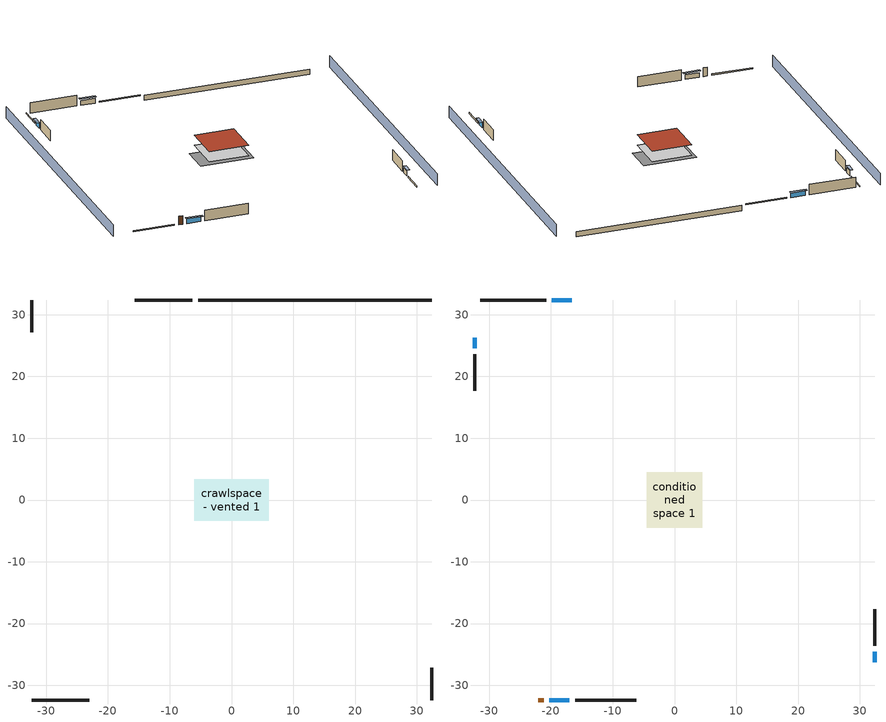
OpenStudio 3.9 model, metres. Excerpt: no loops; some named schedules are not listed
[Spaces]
crawlspace - vented 1
 floor foundation (Slab1 construction): -6.07,-3.37 -6.07,3.37 6.07,3.37 6.07,-3.37 z-0.91
 wall outside (RimJoist1 construction): -6.32,32.38 -15.67,32.38 z0.3:0.61
 wall outside (RimJoist2 construction): 32.38,-32.38 32.38,-27.17 z0.3:0.61
 wall outside (RimJoist3 construction): -32.38,-32.38 -23.02,-32.38 z0.3:0.61
 wall outside (RimJoist4 construction): -32.38,32.38 -32.38,27.17 z0.3:0.61
 wall foundation (FoundationWall1 construction): 32.38,32.38 -5.39,32.38 z-0.91:0.3
conditioned space 1
 floor to crawlspace - vented 1 (Floor1 construction): -4.52,-4.52 -4.52,4.52 4.52,4.52 4.52,-4.52 z0.3
 wall outside (Wall1 construction): -20.77,32.38 -31.45,32.38 z0.3:2.74
 wall outside (Wall2 construction): 32.38,-23.61 32.38,-17.67 z0.3:2.74
 wall outside (Wall3 construction): -16.09,-32.38 -6.16,-32.38 z0.3:2.74
 wall outside (Wall4 construction): -32.38,23.61 -32.38,17.67 z0.3:2.74
 wall outside (AdiabaticWallConstruction): -16.6,32.38 -19.84,32.38 / -20.25,-32.38 -17.01,-32.38 z0.3:1.4; 32.38,-26.24 32.38,-24.54 / -32.38,26.24 -32.38,24.54 z0.3:1.46
 wall outside (AdiabaticWallConstruction 1): -22.09,-32.38 -21.18,-32.38 z0.3:2.34
 window (WindowConstruction): -16.6,32.38 -19.84,32.38 z0.3:1.4
 window (WindowConstruction 1): 32.38,-26.24 32.38,-24.54 z0.3:1.46
 window (WindowConstruction 2): -20.25,-32.38 -17.01,-32.38 z0.3:1.4
 window (WindowConstruction 3): -32.38,26.24 -32.38,24.54 z0.3:1.46
 door (Door): -22.09,-32.38 -21.18,-32.38 z0.3:2.34
 roof outside (Roof1 construction): -4.52,4.52 -4.52,-4.52 4.52,-4.52 4.52,4.52 z2.74
shading: -36.95,32.38 -36.95,-32.38 / 36.95,-32.38 36.95,32.38 z0:2.74; -20.14,32.38 -16.3,32.38 -16.3,32.99 -20.14,32.99 z1.71; 32.38,-24.23 32.38,-26.54 32.99,-26.54 32.99,-24.23 z1.77; -16.71,-32.38 -20.55,-32.38 -20.55,-32.99 -16.71,-32.99 z1.71; -32.38,24.23 -32.38,26.54 -32.99,26.54 -32.99,24.23 z1.77
[Site]
Portland Intl Arpt_OR: Latitude {deg}=45.59; Longitude {deg}=-122.6; Time Zone {hr}=-8; Elevation {m}=33; Terrain=Suburbs; Keep Site Location Information=Yes
[Site:GroundTemperature:Shallow]
10.2558, 8.96328, 8.85977, 9.47314, 11.9355, 14.3863, 16.5111, 17.8571, 17.9714, 16.8767, 14.8061, 12.4304
[Site:WaterMainsTemperature]
Calculation Method=Schedule; Temperature Schedule=mains temperature schedule
[Building]
Building 1
[Material] Roughness=Rough
Name | Thickness {m} | Conductivity {W/m-K} | Density {kg/m3} | Specific Heat {J/kg-K} | Thermal Absorptance | Solar Absorptance | Visible Absorptance
slate or tile shingles | 0.01905 | 0.840978 | 1899.972 | 799.717 | 0.9 | 0.75 | 0.75
roof rigid ins | 0.103632 | 0.029427 | 32.04 | 1214.23 | 0.9 | 0.7 | 0.7
osb sheathing 0.75 in. | 0.01905 | 0.115458 | 512.64 | 1214.23 | 0.9 | 0.7 | 0.7
roof stud and cavity | 0.2032 | 0.0822971 | 78.34581 | 1123.46 | 0.9 | 0.7 | 0.7
gypsum board | 0.0127 | 0.160291 | 801 | 837.4 | 0.9 | 0.6 | 0.6
wood siding | 0.0254 | 0.102417 | 544.68 | 1172.36 | 0.9 | 0.85 | 0.85
wall rigid ins; floor rigid ins | 0.051816 | 0.029427 | 32.04 | 1214.23 | 0.9 | 0.7 | 0.7
osb sheathing 0.5 in. | 0.0127 | 0.115458 | 512.64 | 1214.23 | 0.9 | 0.7 | 0.7
wall stud and cavity | 0.1397 | 0.230639 | 139.0536 | 1170.24 | 0.9 | 0.7 | 0.7
rim joist stud and cavity | 0.0508 | 0.178688 | 50.32683 | 1063.81 | 0.9 | 0.6 | 0.6
floor stud and cavity | 0.1397 | 0.0972396 | 92.3553 | 1139.71 | 0.9 | 0.7 | 0.7
floor covering | 0.0127 | 0.0433444 | 54.468 | 1339.84 | 0.9 | 0.6 | 0.6
concrete 8.0 in. | 0.2032 | 1.803125 | 2242.8 | 837.4 | 0.9 | 0.7 | 0.7
soil 0.5 in. | 0.0127 | 1.3848 | 1842.3 | 418.7 | 0.9 | 0.7 | 0.7
wood siding 1; wood siding 2 | 0.0254 | 0.102417 | 544.68 | 1172.36
wall rigid ins 1 | 0.512978 | 0.029427 | 32.04 | 1214.23 | 0.9 | 0.7 | 0.7
wall stud and cavity 1 | 0.0889 | 0.380278 | 52.3479 | 1209.89 | 0.9 | 0.7 | 0.7
door material | 0.04445 | 0.0612267 | 512.64 | 1214.23 | 0.9 | 0.7 | 0.7
wall stud and cavity 2 | 0.0889 | 0.391764 | 83.0341 | 1211.67 | 0.9 | 0.7 | 0.7
furniture material conditioned space 1 | 0.1524 | 0.115458 | 640.8 | 1214.23 | 0.9 | 0.6 | 0.6
[Construction]
Roof1 construction: slate or tile shingles, roof rigid ins, osb sheathing 0.75 in., roof stud and cavity, gypsum board
Wall1 construction; Wall2 construction; Wall3 construction; Wall4 construction: wood siding, wall rigid ins, osb sheathing 0.5 in., wall stud and cavity, gypsum board
RimJoist1 construction; RimJoist2 construction; RimJoist3 construction; RimJoist4 construction: wood siding, rim joist stud and cavity
Floor1 construction: floor stud and cavity, floor rigid ins, osb sheathing 0.75 in., floor covering
FoundationWall1 construction: concrete 8.0 in.
Slab1 construction: soil 0.5 in.
WindowConstruction; WindowConstruction 1; WindowConstruction 2; WindowConstruction 3: WindowMaterial
AdiabaticWallConstruction: wood siding 1, wall rigid ins 1, wall stud and cavity 1, gypsum board
Door: door material
AdiabaticWallConstruction 1: wood siding 2, wall rigid ins 1, wall stud and cavity 1, gypsum board
PartitionWallConstruction: gypsum board, wall stud and cavity 2, gypsum board
furniture construction conditioned space 1: furniture material conditioned space 1
[WindowMaterial:SimpleGlazingSystem]
WindowMaterial: U-Factor {W/m2-K}=2.15764; Solar Heat Gain Coefficient=0.44
[ThermalZone] Multiplier=1; Use Ideal Air Loads=No
Name | Volume {m3} | Thermostat
conditioned space | 199.577 | conditioned space temperature setpoint
crawlspace - vented | 99.7886
[Sizing:Zone]
crawlspace - vented: Zone Cooling Design Supply Air Temperature Input Method=SupplyAirTemperature; Zone Cooling Design Supply Air Temperature {C}=14; Zone Cooling Design Supply Air Temperature Difference {deltaC}=11.11; Zone Heating Design Supply Air Temperature Input Method=SupplyAirTemperature; Zone Heating Design Supply Air Temperature {C}=40; Zone Heating Design Supply Air Temperature Difference {deltaC}=11.11; Zone Cooling Design Supply Air Humidity Ratio {kg-H2O/kg-air}=0.0085; Zone Heating Design Supply Air Humidity Ratio {kg-H2O/kg-air}=0.008; Cooling Design Air Flow Method=DesignDay; Heating Design Air Flow Method=DesignDay; Account for Dedicated Outdoor Air System=No; Dedicated Outdoor Air System Control Strategy=NeutralSupplyAir; Dedicated Outdoor Air Low Setpoint Temperature for Design {C}=autosize; Dedicated Outdoor Air High Setpoint Temperature for Design {C}=autosize; Zone Load Sizing Method=Sensible Load Only No Latent Load; Zone Latent Cooling Design Supply Air Humidity Ratio Input Method=HumidityRatioDifference; Zone Cooling Design Supply Air Humidity Ratio Difference {kgWater/kgDryAir}=0.005; Zone Latent Heating Design Supply Air Humidity Ratio Input Method=HumidityRatioDifference; Zone Humidification Design Supply Air Humidity Ratio Difference {kgWater/kgDryAir}=0.005; Sizing Option=Coincident
[Space]
Name | Thermal Zone | Volume {m3}
conditioned space 1 | conditioned space | 199.577
crawlspace - vented 1 | crawlspace - vented | 99.7886
[ThermostatSetpoint:DualSetpoint]
conditioned space temperature setpoint: Heating Setpoint Temperature Schedule=heating setpoint; Cooling Setpoint Temperature Schedule=cooling setpoint; Temperature Difference Between Cutout And Setpoint {deltaC}=0
[Foundation:Kiva]
Foundation Kiva 1: Initial Indoor Air Temperature {C}=8.58325; Wall Height Above Grade {m}=0.3048; Wall Depth Below Slab {m}=0.2032
[Foundation:Kiva:Settings]
Soil Conductivity {W/m-K}=1.3848; Soil Density {kg/m3}=1842.3; Soil Specific Heat {J/kg-K}=418.7; Ground Solar Absorptivity=0.9; Ground Thermal Absorptivity=0.9; Ground Surface Roughness {m}=0.03; Far-Field Width {m}=40; Deep-Ground Boundary Condition=ZeroFlux; Deep-Ground Depth {m}=40; Minimum Cell Dimension {m}=0.2; Maximum Cell Growth Coefficient=3; Simulation Timestep=Timestep
[SurfaceProperty:ExposedFoundationPerimeter]
Slab1: Exposed Perimeter Calculation Method=TotalExposedPerimeter; Total Exposed Perimeter {m}=37.76472
[SurfaceProperty:IncidentSolarMultiplier] Incident Solar Multiplier=1; Incident Solar Multiplier Schedule=trans schedule winter=0.85 summer=0.7
Window1; Window2; Window3; Window4
[InternalMass:Definition] Design Level Calculation Method=SurfaceArea
Name | Construction | Surface Area {m2}
partition wall mass | PartitionWallConstruction | 81.84758
furniture mass conditioned space 1 | furniture construction conditioned space 1 | 32.73903
[InternalMass] Space or SpaceType=conditioned space 1; Multiplier=1
Name | Internal Mass Definition
partition wall mass | partition wall mass
furniture mass conditioned space 1 | furniture mass conditioned space 1
[EnergyManagementSystem:Sensor]
Name | Output Variable or Output Meter Index Key | Output Variable or Output Meter
water_heater_T_set | water heater setpoint | Schedule Value
out_pb_s |  | Site Outdoor Air Barometric Pressure
out_wt_s |  | Site Outdoor Air Humidity Ratio
site_vw_s |  | Site Wind Speed
hvac_availability_schedule_s | hvac availability schedule | Schedule Value
cool_season | cooling season schedule | Schedule Value
natural_vent_s | natural vent schedule | Schedule Value
htg_sp_s; htg_sp_s_1 | heating setpoint | Schedule Value
clg_sp_s; clg_sp_s_1 | cooling setpoint | Schedule Value
mech_vent_range_fan_0_sch_s | mech vent range fan 0 schedule | Schedule Value
mech_vent_bath_fan_0_sch_s | mech vent bath fan 0 schedule | Schedule Value
clothes_dryer_exhaust_0_sch_s | clothes_dryer | Schedule Value
htg_load_cond |  | Heating:EnergyTransfer:Zone:CONDITIONED SPACE
clg_load_cond |  | Cooling:EnergyTransfer:Zone:CONDITIONED SPACE
s_conv | Floor1 | Surface Inside Face Convection Heat Gain Energy
s_ig | Floor1 | Surface Inside Face Internal Gains Radiation Heat Gain Energy
s_sol | Floor1 | Surface Inside Face Solar Radiation Heat Gain Energy
s_lgt | Floor1 | Surface Inside Face Lights Radiation Heat Gain Energy
s_surf | Floor1 | Surface Inside Face Net Surface Thermal Radiation Heat Gain Energy
s_conv_1 | Roof1 | Surface Inside Face Convection Heat Gain Energy
s_ig_1 | Roof1 | Surface Inside Face Internal Gains Radiation Heat Gain Energy
s_sol_1 | Roof1 | Surface Inside Face Solar Radiation Heat Gain Energy
s_lgt_1 | Roof1 | Surface Inside Face Lights Radiation Heat Gain Energy
s_surf_1 | Roof1 | Surface Inside Face Net Surface Thermal Radiation Heat Gain Energy
ss_sol | Door1 | Surface Inside Face Solar Radiation Heat Gain Energy
ss_lgt | Door1 | Surface Inside Face Lights Radiation Heat Gain Energy
ss_conv | Door1 | Surface Inside Face Convection Heat Gain Energy
ss_ig | Door1 | Surface Inside Face Internal Gains Radiation Heat Gain Energy
ss_surf | Door1 | Surface Inside Face Net Surface Thermal Radiation Heat Gain Energy
ss_conv_1 | Window1 | Surface Inside Face Convection Heat Gain Energy
ss_ig_1 | Window1 | Surface Inside Face Internal Gains Radiation Heat Gain Energy
ss_surf_1 | Window1 | Surface Inside Face Net Surface Thermal Radiation Heat Gain Energy
ss_trans_in | Window1 | Surface Window Transmitted Solar Radiation Rate
ss_back_out | Window1 | Surface Window Shortwave from Zone Back Out Window Heat Transfer Rate
ss_trans_out | Window1 | Surface Inside Face Initial Transmitted Diffuse Transmitted Out Window Solar Radiation Rate
ss_conv_2 | Window2 | Surface Inside Face Convection Heat Gain Energy
ss_ig_2 | Window2 | Surface Inside Face Internal Gains Radiation Heat Gain Energy
ss_surf_2 | Window2 | Surface Inside Face Net Surface Thermal Radiation Heat Gain Energy
ss_trans_in_1 | Window2 | Surface Window Transmitted Solar Radiation Rate
ss_back_out_1 | Window2 | Surface Window Shortwave from Zone Back Out Window Heat Transfer Rate
ss_trans_out_1 | Window2 | Surface Inside Face Initial Transmitted Diffuse Transmitted Out Window Solar Radiation Rate
ss_conv_3 | Window3 | Surface Inside Face Convection Heat Gain Energy
ss_ig_3 | Window3 | Surface Inside Face Internal Gains Radiation Heat Gain Energy
ss_surf_3 | Window3 | Surface Inside Face Net Surface Thermal Radiation Heat Gain Energy
ss_trans_in_2 | Window3 | Surface Window Transmitted Solar Radiation Rate
ss_back_out_2 | Window3 | Surface Window Shortwave from Zone Back Out Window Heat Transfer Rate
ss_trans_out_2 | Window3 | Surface Inside Face Initial Transmitted Diffuse Transmitted Out Window Solar Radiation Rate
ss_conv_4 | Window4 | Surface Inside Face Convection Heat Gain Energy
ss_ig_4 | Window4 | Surface Inside Face Internal Gains Radiation Heat Gain Energy
ss_surf_4 | Window4 | Surface Inside Face Net Surface Thermal Radiation Heat Gain Energy
ss_trans_in_3 | Window4 | Surface Window Transmitted Solar Radiation Rate
ss_back_out_3 | Window4 | Surface Window Shortwave from Zone Back Out Window Heat Transfer Rate
ss_trans_out_3 | Window4 | Surface Inside Face Initial Transmitted Diffuse Transmitted Out Window Solar Radiation Rate
s_conv_2 | Wall1 | Surface Inside Face Convection Heat Gain Energy
s_ig_2 | Wall1 | Surface Inside Face Internal Gains Radiation Heat Gain Energy
s_sol_2 | Wall1 | Surface Inside Face Solar Radiation Heat Gain Energy
s_lgt_2 | Wall1 | Surface Inside Face Lights Radiation Heat Gain Energy
s_surf_2 | Wall1 | Surface Inside Face Net Surface Thermal Radiation Heat Gain Energy
s_conv_3 | Wall2 | Surface Inside Face Convection Heat Gain Energy
s_ig_3 | Wall2 | Surface Inside Face Internal Gains Radiation Heat Gain Energy
s_sol_3 | Wall2 | Surface Inside Face Solar Radiation Heat Gain Energy
s_lgt_3 | Wall2 | Surface Inside Face Lights Radiation Heat Gain Energy
s_surf_3 | Wall2 | Surface Inside Face Net Surface Thermal Radiation Heat Gain Energy
s_conv_4 | Wall3 | Surface Inside Face Convection Heat Gain Energy
s_ig_4 | Wall3 | Surface Inside Face Internal Gains Radiation Heat Gain Energy
s_sol_4 | Wall3 | Surface Inside Face Solar Radiation Heat Gain Energy
s_lgt_4 | Wall3 | Surface Inside Face Lights Radiation Heat Gain Energy
s_surf_4 | Wall3 | Surface Inside Face Net Surface Thermal Radiation Heat Gain Energy
s_conv_5 | Wall4 | Surface Inside Face Convection Heat Gain Energy
s_ig_5 | Wall4 | Surface Inside Face Internal Gains Radiation Heat Gain Energy
s_sol_5 | Wall4 | Surface Inside Face Solar Radiation Heat Gain Energy
s_lgt_5 | Wall4 | Surface Inside Face Lights Radiation Heat Gain Energy
s_surf_5 | Wall4 | Surface Inside Face Net Surface Thermal Radiation Heat Gain Energy
im_conv | furniture mass conditioned space 1 | Surface Inside Face Convection Heat Gain Energy
im_ig | furniture mass conditioned space 1 | Surface Inside Face Internal Gains Radiation Heat Gain Energy
im_sol | furniture mass conditioned space 1 | Surface Inside Face Solar Radiation Heat Gain Energy
im_lgt | furniture mass conditioned space 1 | Surface Inside Face Lights Radiation Heat Gain Energy
im_surf | furniture mass conditioned space 1 | Surface Inside Face Net Surface Thermal Radiation Heat Gain Energy
im_conv_1 | partition wall mass | Surface Inside Face Convection Heat Gain Energy
im_ig_1 | partition wall mass | Surface Inside Face Internal Gains Radiation Heat Gain Energy
im_sol_1 | partition wall mass | Surface Inside Face Solar Radiation Heat Gain Energy
im_lgt_1 | partition wall mass | Surface Inside Face Lights Radiation Heat Gain Energy
im_surf_1 | partition wall mass | Surface Inside Face Net Surface Thermal Radiation Heat Gain Energy
airflow_gain | infil flow | Infiltration Sensible Heat Gain Energy
airflow_loss | infil flow | Infiltration Sensible Heat Loss Energy
airflow_gain_1 | natural vent flow | Infiltration Sensible Heat Gain Energy
airflow_loss_1 | natural vent flow | Infiltration Sensible Heat Loss Energy
airflow_gain_2 | whole house fan flow | Infiltration Sensible Heat Gain Energy
airflow_loss_2 | whole house fan flow | Infiltration Sensible Heat Loss Energy
mv_conv | mech vent bath fan 0 | Electric Equipment Convective Heating Energy
mv_rad | mech vent bath fan 0 | Electric Equipment Radiant Heating Energy
mv_conv_1 | mech vent house fan | Electric Equipment Convective Heating Energy
mv_rad_1 | mech vent house fan | Electric Equipment Radiant Heating Energy
mv_conv_2 | mech vent house fan cfis | Electric Equipment Convective Heating Energy
mv_rad_2 | mech vent house fan cfis | Electric Equipment Radiant Heating Energy
mv_conv_3 | mech vent range fan 0 | Electric Equipment Convective Heating Energy
mv_rad_3 | mech vent range fan 0 | Electric Equipment Radiant Heating Energy
mv_conv_4 | mech vent house fan latent load | Other Equipment Convective Heating Energy
mv_rad_4 | mech vent house fan latent load | Other Equipment Radiant Heating Energy
mv_conv_5 | mech vent house fan sensible load | Other Equipment Convective Heating Energy
mv_rad_5 | mech vent house fan sensible load | Other Equipment Radiant Heating Energy
ig_lgt_conv | interior lighting | Lights Convective Heating Energy
ig_lgt_rad | interior lighting | Lights Radiant Heating Energy
ig_lgt_vis | interior lighting | Lights Visible Radiation Heating Energy
ig_ee_conv | ceiling fan | Electric Equipment Convective Heating Energy
ig_ee_rad | ceiling fan | Electric Equipment Radiant Heating Energy
ig_ee_conv_1 | clothes dryer | Electric Equipment Convective Heating Energy
ig_ee_rad_1 | clothes dryer | Electric Equipment Radiant Heating Energy
ig_ee_conv_2 | clothes washer | Electric Equipment Convective Heating Energy
ig_ee_rad_2 | clothes washer | Electric Equipment Radiant Heating Energy
ig_ee_conv_3 | cooking range | Electric Equipment Convective Heating Energy
ig_ee_rad_3 | cooking range | Electric Equipment Radiant Heating Energy
ig_ee_conv_4 | dishwasher | Electric Equipment Convective Heating Energy
ig_ee_rad_4 | dishwasher | Electric Equipment Radiant Heating Energy
ig_ee_conv_5 | freezer | Electric Equipment Convective Heating Energy
ig_ee_rad_5 | freezer | Electric Equipment Radiant Heating Energy
ig_ee_conv_6 | fridge | Electric Equipment Convective Heating Energy
ig_ee_rad_6 | fridge | Electric Equipment Radiant Heating Energy
ig_ee_conv_7 | fridge 1 | Electric Equipment Convective Heating Energy
ig_ee_rad_7 | fridge 1 | Electric Equipment Radiant Heating Energy
ig_ee_conv_8 | misc plug loads | Electric Equipment Convective Heating Energy
ig_ee_rad_8 | misc plug loads | Electric Equipment Radiant Heating Energy
ig_ee_conv_9 | misc tv | Electric Equipment Convective Heating Energy
ig_ee_rad_9 | misc tv | Electric Equipment Radiant Heating Energy
ig_ee_conv_10 | whole house fan | Electric Equipment Convective Heating Energy
ig_ee_rad_10 | whole house fan | Electric Equipment Radiant Heating Energy
ig_oe_conv | clothes dryer 1 | Other Equipment Convective Heating Energy
ig_oe_rad | clothes dryer 1 | Other Equipment Radiant Heating Energy
ig_oe_conv_1 | cooking range 1 | Other Equipment Convective Heating Energy
ig_oe_rad_1 | cooking range 1 | Other Equipment Radiant Heating Energy
ig_oe_conv_2 | general water use latent | Other Equipment Convective Heating Energy
ig_oe_rad_2 | general water use latent | Other Equipment Radiant Heating Energy
ig_oe_conv_3 | general water use sensible | Other Equipment Convective Heating Energy
ig_oe_rad_3 | general water use sensible | Other Equipment Radiant Heating Energy
ig_oe_conv_4 | water heater energy adjustment1 | Other Equipment Convective Heating Energy
ig_oe_rad_4 | water heater energy adjustment1 | Other Equipment Radiant Heating Energy
ig_oe_conv_5 | water heater lat | Other Equipment Convective Heating Energy
ig_oe_rad_5 | water heater lat | Other Equipment Radiant Heating Energy
ig_oe_conv_6 | water heater sens | Other Equipment Convective Heating Energy
ig_oe_rad_6 | water heater sens | Other Equipment Radiant Heating Energy
ig_ppl_conv | occupants | People Convective Heating Energy
ig_ppl_rad | occupants | People Radiant Heating Energy
[EnergyManagementSystem:Program]
room_ac_supply_fan_disaggregate_program: Set room_ac_supply_fan_clg = 0; If room_ac_clg_coil_s > 0; Set room_ac_supply_fan_clg = room_ac_supply_fan_s; EndIf
unit_heater_supply_fan_disaggregate_program: Set unit_heater_supply_fan_primary_htg = 0; If unit_heater_htg_coil_s > 0; Set unit_heater_supply_fan_primary_htg = unit_heater_supply_fan_s; EndIf
water_heater_InletAir: Set water_heater_Tamb_act = water_heater_amb_temp; Set water_heater_RHamb_act = 0; Set water_heater_RHamb_act = water_heater_RHamb_act + (water_heater_amb_rh / 100) / 1; Set water_heater_sens_act = (0 - water_heater_sens_cool - (water_heater_tl + water_heater_fan_pwr)) / 1; Set water_heater_lat_act = (0 - water_heater_lat_cool) / 1
water_heater_Control: Set water_heater_HPWHSchedOverride = water_heater_T_set; If (water_heater_amb_temp<5.56) || (water_heater_amb_temp>48.89); Set water_heater_UESchedOverride = water_heater_T_set; Set water_heater_LESchedOverride = water_heater_T_set; Else; Set water_heater_UESchedOverride = water_heater_T_set - 9.0; Set water_heater_LESchedOverride = 0; EndIf
water_heater_hpwh_EC_adj: If WarmupFlag == 0; Set dhw_e_cons = water_heater_tank_energy + water_heater_tank_on_cycle_parasitic + water_heater_tank_off_cycle_parasitic + water_heater_coil_energy + water_heater_fan_energy; Set water_heater_hpwh_ec_adj_act = 0.0 * dhw_e_cons / 1; EndIf
[ElectricEquipment:Definition] Design Level Calculation Method=EquipmentLevel
Name | Design Level {W} | Fraction Latent | Fraction Radiant | Fraction Lost
ceiling fan | 19.431 | 0 | 0.558 | 0
clothes washer | 320.572 | 0.03 | 0.162 | 0.7
clothes dryer | 12622.1 | 0.015 | 0.081 | 0.85
dishwasher | 1059.85 | 0.3 | 0.18 | 0.4
fridge | 43.7215 | 0 | 0.6 | 0
fridge 2 | 90.9498 | 0 | 0.6 | 0
freezer | 194.914 | 0 | 0.6 | 0
cooking range | 1287.9 | 0.08 | 0.432 | 0.2
misc tv | 284.088 | 0 | 0.6 | 0
misc plug loads | 226.886 | 0.021 | 0.558 | 0.049
whole house fan; mech vent house fan | 0 | 0 | 0 | 1
mech vent house fan cfis | 0 | 0 | 0 | 0
mech vent range fan 0 | 30 | 0 | 0 | 1
mech vent bath fan 0 | 15 | 0 | 0 | 1
[ElectricEquipment] Space or SpaceType=conditioned space 1
Name | Electric Equipment Definition | Schedule
ceiling fan | ceiling fan | ceiling_fan
clothes washer | clothes washer | clothes_washer
clothes dryer | clothes dryer | clothes_dryer
dishwasher | dishwasher | dishwasher
fridge | fridge | fridge schedule
fridge 1 | fridge 2 | fridge schedule 1
freezer | freezer | freezer schedule
cooking range | cooking range | cooking_range
misc tv | misc tv | plug_loads_tv
misc plug loads | misc plug loads | plug_loads_other
whole house fan | whole house fan | Always On Discrete
mech vent house fan | mech vent house fan | mech vent house fan schedule
mech vent house fan cfis | mech vent house fan cfis | mech vent house fan cfis schedule
mech vent range fan 0 | mech vent range fan 0 | mech vent range fan 0 schedule
mech vent bath fan 0 | mech vent bath fan 0 | mech vent bath fan 0 schedule
[OtherEquipment:Definition] Design Level Calculation Method=EquipmentLevel
Name | Design Level {W} | Fraction Latent | Fraction Radiant | Fraction Lost
water heater sens; mech vent house fan sensible load | 0 | 0 | 0 | 0
water heater lat; mech vent house fan latent load | 0 | 1 | 0 | 0
water heater energy adjustment1 | 0.01 | 0 | 0 | 1
clothes dryer 2 | 0 | 0.015 | 0.081 | 0.85
cooking range 2 | 0 | 0.08 | 0.432 | 0.2
general water use sensible | -25.2881 | 0 | 0.6 | 0
general water use latent | 25.6591 | 1 | 0 | 0
[OtherEquipment] Space or SpaceType=conditioned space 1
Name | Other Equipment Definition | Schedule | Fuel Type
water heater sens | water heater sens | Always On Discrete
water heater lat | water heater lat | Always On Discrete
water heater energy adjustment1 | water heater energy adjustment1 | Always On Discrete | Electricity
clothes dryer 1 | clothes dryer 2 | clothes_dryer | Electricity
cooking range 1 | cooking range 2 | cooking_range | Electricity
general water use sensible | general water use sensible | general water use schedule
general water use latent | general water use latent | general water use schedule
mech vent house fan sensible load | mech vent house fan sensible load | Always On Discrete
mech vent house fan latent load | mech vent house fan latent load | Always On Discrete
[WaterUse:Equipment:Definition]
Name | Peak Flow Rate {m3/s}
clothes washer | 1.11448e-05
dishwasher | 6.53358e-06
[Lights:Definition]
interior lighting: Design Level Calculation Method=LightingLevel; Lighting Level {W}=132.585; Fraction Radiant=0.6; Fraction Visible=0.2; Return Air Fraction=0
[Lights]
interior lighting: Lights Definition=interior lighting; Space or SpaceType=conditioned space 1; Schedule=lighting_interior; Fraction Replaceable=1
[Exterior:Lights:Definition]
exterior lighting: Design Level {W}=5.52521
[Exterior:Lights]
exterior lighting: Exterior Lights Definition=exterior lighting; Schedule=exterior lighting schedule
[People:Definition]
occupants: Number of People Calculation Method=People; Number of People {people}=1; Fraction Radiant=0.314171; Sensible Heat Fraction=0.56303; Carbon Dioxide Generation Rate {m3/s-W}=0; Enable ASHRAE 55 Comfort Warnings=No; Mean Radiant Temperature Calculation Type=EnclosureAveraged
[People]
occupants: People Definition=occupants; Space or SpaceType=conditioned space 1; Number of People Schedule=occupants; Activity Level Schedule=occupants activity schedule; Multiplier=1
[SpaceInfiltration:DesignFlowRate] Schedule=Always On Discrete
Name | Space or SpaceType | Design Flow Rate Calculation Method | Design Flow Rate {m3/s} | Air Changes per Hour {1/hr} | Constant Term Coefficient | Temperature Term Coefficient | Velocity Term Coefficient | Velocity Squared Term Coefficient
natural vent flow; whole house fan flow; infil flow | conditioned space 1 | Flow/Space | 0
infil crawlspace - vented 1 | crawlspace - vented 1 | AirChanges/Hour |  | 2.6013 | 1 | 0 | 0 | 0
